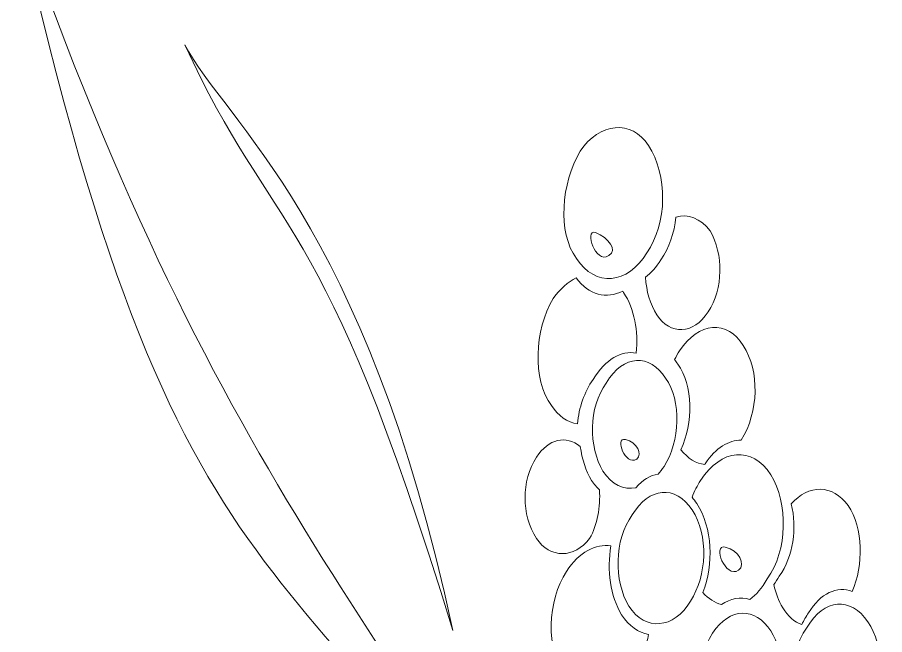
# Model space of a CAD drawing. Header units: millimetres. Extents: x 337 to 2510, y -469 to 429.
# Drawn here: x 363.08 to 376.81, y 204.46 to 214.23 of the extents above; entities that cross this region are included whole.
import ezdxf

# ---------------------------------------------------------------- set-up
doc = ezdxf.new("R2010")
doc.units = ezdxf.units.MM
doc.header["$MEASUREMENT"] = 0
doc.layers.add('Layer 1', color=7, linetype='Continuous')

msp = doc.modelspace()

# ---------------------------------------------------------------- linework, layer by layer
at = {"layer": 'Layer 1', "color": 250, "lineweight": 9}
for points, knots in [([(363.0782, 215.9163), (366.3062, 206.6164), (369.2732, 204.2864), (372.3712, 198.4715), (372.3712, 198.4715), (372.3712, 198.4715), (372.3712, 198.4715), (372.3712, 198.4715), (372.3712, 198.4715), (367.7372, 206.2904), (365.7492, 203.9084), (363.0782, 215.9163)], [0, 0, 0, 0, 0.25, 0.25, 0.25, 0.25, 0.5, 0.5, 0.5, 0.5, 1, 1, 1, 1]), ([(369.9722, 204.5244), (367.8962, 211.3514), (367.1442, 210.7084), (365.7302, 213.8004), (365.7302, 213.8004), (365.7302, 213.8004), (365.7302, 213.8004), (365.7302, 213.8004), (365.7302, 213.8004), (366.3542, 212.5784), (368.5922, 211.0384), (369.9722, 204.5244)], [0, 0, 0, 0, 0.25, 0.25, 0.25, 0.25, 0.5, 0.5, 0.5, 0.5, 1, 1, 1, 1]), ([(373.0741, 212.2044), (372.8031, 212.6174), (372.2912, 212.5714), (371.9902, 212.1124), (371.9902, 212.1124), (371.9902, 212.1124), (371.9902, 212.1124), (371.9902, 212.1124), (371.9902, 212.1124), (371.6892, 211.6084), (371.6282, 210.8284), (371.9292, 210.4154), (371.9292, 210.4154), (371.9292, 210.4154), (371.9292, 210.4154), (371.9292, 210.4154), (371.9292, 210.4154), (372.2312, 209.9564), (372.7431, 210.0024), (373.0441, 210.5064), (373.0441, 210.5064), (373.0441, 210.5064), (373.0441, 210.5064), (373.0441, 210.5064), (373.0441, 210.5064), (373.3751, 210.9654), (373.3751, 211.7454), (373.0741, 212.2044)], [0, 0, 0, 0, 0.125, 0.125, 0.125, 0.125, 0.25, 0.25, 0.25, 0.25, 0.375, 0.375, 0.375, 0.375, 0.5, 0.5, 0.5, 0.5, 0.625, 0.625, 0.625, 0.625, 0.75, 0.75, 0.75, 0.75, 1, 1, 1, 1]), ([(374.0481, 210.8534), (373.8991, 211.0524), (373.6931, 211.1274), (373.5071, 211.0704), (373.5071, 211.0704), (373.5071, 211.0704), (373.5071, 211.0704), (373.5071, 211.0704), (373.5071, 211.0704), (373.4801, 210.8204), (373.4001, 210.5814), (373.2651, 210.3944), (373.2651, 210.3944), (373.2651, 210.3944), (373.2651, 210.3944), (373.2651, 210.3944), (373.2651, 210.3944), (373.1951, 210.2774), (373.1131, 210.1844), (373.0261, 210.1174), (373.0261, 210.1174), (373.0261, 210.1174), (373.0261, 210.1174), (373.0261, 210.1174), (373.0261, 210.1174), (373.0361, 209.9034), (373.0961, 209.6894), (373.2051, 209.5234), (373.2051, 209.5234), (373.2051, 209.5234), (373.2051, 209.5234), (373.2051, 209.5234), (373.2051, 209.5234), (373.4161, 209.2024), (373.7771, 209.2024), (374.0181, 209.5694), (374.0181, 209.5694), (374.0181, 209.5694), (374.0181, 209.5694), (374.0181, 209.5694), (374.0181, 209.5694), (374.2591, 209.9364), (374.2591, 210.4864), (374.0481, 210.8534)], [0, 0, 0, 0, 0.0833333, 0.0833333, 0.0833333, 0.0833333, 0.1666667, 0.1666667, 0.1666667, 0.1666667, 0.25, 0.25, 0.25, 0.25, 0.3333333, 0.3333333, 0.3333333, 0.3333333, 0.4166667, 0.4166667, 0.4166667, 0.4166667, 0.5, 0.5, 0.5, 0.5, 0.5833333, 0.5833333, 0.5833333, 0.5833333, 0.6666667, 0.6666667, 0.6666667, 0.6666667, 0.75, 0.75, 0.75, 0.75, 0.8333333, 0.8333333, 0.8333333, 0.8333333, 1, 1, 1, 1]), ([(372.4422, 210.4604), (372.5922, 210.5524), (372.4422, 210.7364), (372.2312, 210.8284), (372.2312, 210.8284), (372.2312, 210.8284), (372.2312, 210.8284), (372.2312, 210.8284), (372.2312, 210.8284), (372.0502, 210.8744), (372.2312, 210.3234), (372.4422, 210.4604)], [0, 0, 0, 0, 0.25, 0.25, 0.25, 0.25, 0.5, 0.5, 0.5, 0.5, 1, 1, 1, 1]), ([(372.6781, 209.8764), (372.6731, 209.8834), (372.6681, 209.8914), (372.6631, 209.8984), (372.6631, 209.8984), (372.6631, 209.8984), (372.6631, 209.8984), (372.6631, 209.8984), (372.6631, 209.8984), (372.4102, 209.7684), (372.1262, 209.8344), (371.9242, 210.1094), (371.9242, 210.1094), (371.9242, 210.1094), (371.9242, 210.1094), (371.9242, 210.1094), (371.9242, 210.1094), (371.7962, 210.0444), (371.6722, 209.9344), (371.5642, 209.7844), (371.5642, 209.7844), (371.5642, 209.7844), (371.5642, 209.7844), (371.5642, 209.7844), (371.5642, 209.7844), (371.2622, 209.2794), (371.2322, 208.5004), (371.5342, 208.0874), (371.5342, 208.0874), (371.5342, 208.0874), (371.5342, 208.0874), (371.5342, 208.0874), (371.5342, 208.0874), (371.6422, 207.9214), (371.7902, 207.8224), (371.9472, 207.7954), (371.9472, 207.7954), (371.9472, 207.7954), (371.9472, 207.7954), (371.9472, 207.7954), (371.9472, 207.7954), (371.9722, 208.0524), (372.0532, 208.3014), (372.1962, 208.5004), (372.1962, 208.5004), (372.1962, 208.5004), (372.1962, 208.5004), (372.1962, 208.5004), (372.1962, 208.5004), (372.3932, 208.8264), (372.6422, 208.9594), (372.8761, 208.9174), (372.8761, 208.9174), (372.8761, 208.9174), (372.8761, 208.9174), (372.8761, 208.9174), (372.8761, 208.9174), (372.9141, 209.2644), (372.8491, 209.6144), (372.6781, 209.8764)], [0, 0, 0, 0, 0.0625, 0.0625, 0.0625, 0.0625, 0.125, 0.125, 0.125, 0.125, 0.1875, 0.1875, 0.1875, 0.1875, 0.25, 0.25, 0.25, 0.25, 0.3125, 0.3125, 0.3125, 0.3125, 0.375, 0.375, 0.375, 0.375, 0.4375, 0.4375, 0.4375, 0.4375, 0.5, 0.5, 0.5, 0.5, 0.5625, 0.5625, 0.5625, 0.5625, 0.625, 0.625, 0.625, 0.625, 0.6875, 0.6875, 0.6875, 0.6875, 0.75, 0.75, 0.75, 0.75, 0.8125, 0.8125, 0.8125, 0.8125, 0.875, 0.875, 0.875, 0.875, 1, 1, 1, 1]), ([(374.5711, 209.0354), (374.3251, 209.4504), (373.8621, 209.4094), (373.5621, 208.9524), (373.5621, 208.9524), (373.5621, 208.9524), (373.5621, 208.9524), (373.5621, 208.9524), (373.5621, 208.9524), (373.5331, 208.9094), (373.5071, 208.8624), (373.4851, 208.8134), (373.4851, 208.8134), (373.4851, 208.8134), (373.4851, 208.8134), (373.4851, 208.8134), (373.4851, 208.8134), (373.5021, 208.7924), (373.5181, 208.7694), (373.5341, 208.7444), (373.5341, 208.7444), (373.5341, 208.7444), (373.5341, 208.7444), (373.5341, 208.7444), (373.5341, 208.7444), (373.7791, 208.4094), (373.7821, 207.8074), (373.5841, 207.3874), (373.5841, 207.3874), (373.5841, 207.3874), (373.5841, 207.3874), (373.5841, 207.3874), (373.5841, 207.3874), (373.6951, 207.2474), (373.8271, 207.1684), (373.9631, 207.1534), (373.9631, 207.1534), (373.9631, 207.1534), (373.9631, 207.1534), (373.9631, 207.1534), (373.9631, 207.1534), (373.9631, 207.1534), (373.9711, 207.1654), (373.9711, 207.1654), (373.9711, 207.1654), (373.9711, 207.1654), (373.9711, 207.1654), (373.9711, 207.1654), (373.9711, 207.1654), (374.1361, 207.4174), (374.3421, 207.5434), (374.5401, 207.5364), (374.5401, 207.5364), (374.5401, 207.5364), (374.5401, 207.5364), (374.5401, 207.5364), (374.5401, 207.5364), (374.8171, 207.9914), (374.8361, 208.6314), (374.5711, 209.0354)], [0, 0, 0, 0, 0.0625, 0.0625, 0.0625, 0.0625, 0.125, 0.125, 0.125, 0.125, 0.1875, 0.1875, 0.1875, 0.1875, 0.25, 0.25, 0.25, 0.25, 0.3125, 0.3125, 0.3125, 0.3125, 0.375, 0.375, 0.375, 0.375, 0.4375, 0.4375, 0.4375, 0.4375, 0.5, 0.5, 0.5, 0.5, 0.5625, 0.5625, 0.5625, 0.5625, 0.625, 0.625, 0.625, 0.625, 0.6875, 0.6875, 0.6875, 0.6875, 0.75, 0.75, 0.75, 0.75, 0.8125, 0.8125, 0.8125, 0.8125, 0.875, 0.875, 0.875, 0.875, 1, 1, 1, 1]), ([(373.3431, 208.5194), (373.0881, 208.9074), (372.6811, 208.9074), (372.4012, 208.4424), (372.4012, 208.4424), (372.4012, 208.4424), (372.4012, 208.4424), (372.4012, 208.4424), (372.4012, 208.4424), (372.1212, 208.0544), (372.1212, 207.4334), (372.3502, 207.0454), (372.3502, 207.0454), (372.3502, 207.0454), (372.3502, 207.0454), (372.3502, 207.0454), (372.3502, 207.0454), (372.4892, 206.8334), (372.6821, 206.7484), (372.8731, 206.7854), (372.8731, 206.7854), (372.8731, 206.7854), (372.8731, 206.7854), (372.8731, 206.7854), (372.8731, 206.7854), (372.9791, 206.9114), (373.1011, 206.9834), (373.2231, 206.9994), (373.2231, 206.9994), (373.2231, 206.9994), (373.2231, 206.9994), (373.2231, 206.9994), (373.2231, 206.9994), (373.2561, 207.0364), (373.2881, 207.0774), (373.3181, 207.1234), (373.3181, 207.1234), (373.3181, 207.1234), (373.3181, 207.1234), (373.3181, 207.1234), (373.3181, 207.1234), (373.5721, 207.5104), (373.5981, 208.1704), (373.3431, 208.5194)], [0, 0, 0, 0, 0.0833333, 0.0833333, 0.0833333, 0.0833333, 0.1666667, 0.1666667, 0.1666667, 0.1666667, 0.25, 0.25, 0.25, 0.25, 0.3333333, 0.3333333, 0.3333333, 0.3333333, 0.4166667, 0.4166667, 0.4166667, 0.4166667, 0.5, 0.5, 0.5, 0.5, 0.5833333, 0.5833333, 0.5833333, 0.5833333, 0.6666667, 0.6666667, 0.6666667, 0.6666667, 0.75, 0.75, 0.75, 0.75, 0.8333333, 0.8333333, 0.8333333, 0.8333333, 1, 1, 1, 1]), ([(371.9912, 207.4374), (371.7662, 207.6214), (371.4922, 207.5644), (371.2972, 207.2674), (371.2972, 207.2674), (371.2972, 207.2674), (371.2972, 207.2674), (371.2972, 207.2674), (371.2972, 207.2674), (371.0562, 206.9004), (371.0562, 206.3504), (371.2972, 205.9834), (371.2972, 205.9834), (371.2972, 205.9834), (371.2972, 205.9834), (371.2972, 205.9834), (371.2972, 205.9834), (371.5082, 205.6624), (371.9002, 205.6624), (372.1402, 205.9834), (372.1402, 205.9834), (372.1402, 205.9834), (372.1402, 205.9834), (372.1402, 205.9834), (372.1402, 205.9834), (372.2622, 206.1954), (372.3132, 206.4834), (372.2952, 206.7504), (372.2952, 206.7504), (372.2952, 206.7504), (372.2952, 206.7504), (372.2952, 206.7504), (372.2952, 206.7504), (372.2502, 206.7924), (372.2092, 206.8424), (372.1702, 206.9004), (372.1702, 206.9004), (372.1702, 206.9004), (372.1702, 206.9004), (372.1702, 206.9004), (372.1702, 206.9004), (372.0792, 207.0554), (372.0192, 207.2414), (371.9912, 207.4374)], [0, 0, 0, 0, 0.0833333, 0.0833333, 0.0833333, 0.0833333, 0.1666667, 0.1666667, 0.1666667, 0.1666667, 0.25, 0.25, 0.25, 0.25, 0.3333333, 0.3333333, 0.3333333, 0.3333333, 0.4166667, 0.4166667, 0.4166667, 0.4166667, 0.5, 0.5, 0.5, 0.5, 0.5833333, 0.5833333, 0.5833333, 0.5833333, 0.6666667, 0.6666667, 0.6666667, 0.6666667, 0.75, 0.75, 0.75, 0.75, 0.8333333, 0.8333333, 0.8333333, 0.8333333, 1, 1, 1, 1]), ([(372.8851, 207.2394), (372.9871, 207.3164), (372.8851, 207.5104), (372.7061, 207.5494), (372.7061, 207.5494), (372.7061, 207.5494), (372.7061, 207.5494), (372.7061, 207.5494), (372.7061, 207.5494), (372.5282, 207.5884), (372.7061, 207.1234), (372.8851, 207.2394)], [0, 0, 0, 0, 0.25, 0.25, 0.25, 0.25, 0.5, 0.5, 0.5, 0.5, 1, 1, 1, 1]), ([(375.0111, 206.9924), (374.7091, 207.4514), (374.2271, 207.4054), (373.8961, 206.9004), (373.8961, 206.9004), (373.8961, 206.9004), (373.8961, 206.9004), (373.8961, 206.9004), (373.8961, 206.9004), (373.8431, 206.8204), (373.7981, 206.7304), (373.7611, 206.6344), (373.7611, 206.6344), (373.7611, 206.6344), (373.7611, 206.6344), (373.7611, 206.6344), (373.7611, 206.6344), (373.7871, 206.6034), (373.8121, 206.5704), (373.8361, 206.5344), (373.8361, 206.5344), (373.8361, 206.5344), (373.8361, 206.5344), (373.8361, 206.5344), (373.8361, 206.5344), (374.0881, 206.1494), (374.1081, 205.5734), (373.9311, 205.1264), (373.9311, 205.1264), (373.9311, 205.1264), (373.9311, 205.1264), (373.9311, 205.1264), (373.9311, 205.1264), (374.0201, 205.0304), (374.1211, 204.9664), (374.2261, 204.9364), (374.2261, 204.9364), (374.2261, 204.9364), (374.2261, 204.9364), (374.2261, 204.9364), (374.2261, 204.9364), (374.3721, 205.0334), (374.5281, 205.0604), (374.6751, 205.0184), (374.6751, 205.0184), (374.6751, 205.0184), (374.6751, 205.0184), (374.6751, 205.0184), (374.6751, 205.0184), (374.7761, 205.0884), (374.8711, 205.1954), (374.9501, 205.3414), (374.9501, 205.3414), (374.9501, 205.3414), (374.9501, 205.3414), (374.9501, 205.3414), (374.9501, 205.3414), (375.2821, 205.8004), (375.2821, 206.5344), (375.0111, 206.9924)], [0, 0, 0, 0, 0.0625, 0.0625, 0.0625, 0.0625, 0.125, 0.125, 0.125, 0.125, 0.1875, 0.1875, 0.1875, 0.1875, 0.25, 0.25, 0.25, 0.25, 0.3125, 0.3125, 0.3125, 0.3125, 0.375, 0.375, 0.375, 0.375, 0.4375, 0.4375, 0.4375, 0.4375, 0.5, 0.5, 0.5, 0.5, 0.5625, 0.5625, 0.5625, 0.5625, 0.625, 0.625, 0.625, 0.625, 0.6875, 0.6875, 0.6875, 0.6875, 0.75, 0.75, 0.75, 0.75, 0.8125, 0.8125, 0.8125, 0.8125, 0.875, 0.875, 0.875, 0.875, 1, 1, 1, 1]), ([(373.7621, 206.4344), (373.4991, 206.8364), (373.0771, 206.7964), (372.8141, 206.3544), (372.8141, 206.3544), (372.8141, 206.3544), (372.8141, 206.3544), (372.8141, 206.3544), (372.8141, 206.3544), (372.5242, 205.9534), (372.5242, 205.3114), (372.7611, 204.9094), (372.7611, 204.9094), (372.7611, 204.9094), (372.7611, 204.9094), (372.7611, 204.9094), (372.7611, 204.9094), (373.0241, 204.5084), (373.4721, 204.5484), (373.7361, 204.9904), (373.7361, 204.9904), (373.7361, 204.9904), (373.7361, 204.9904), (373.7361, 204.9904), (373.7361, 204.9904), (373.9991, 205.3914), (374.0261, 206.0334), (373.7621, 206.4344)], [0, 0, 0, 0, 0.125, 0.125, 0.125, 0.125, 0.25, 0.25, 0.25, 0.25, 0.375, 0.375, 0.375, 0.375, 0.5, 0.5, 0.5, 0.5, 0.625, 0.625, 0.625, 0.625, 0.75, 0.75, 0.75, 0.75, 1, 1, 1, 1]), ([(376.2331, 206.5054), (375.9861, 206.8434), (375.6061, 206.8424), (375.3331, 206.5314), (375.3331, 206.5314), (375.3331, 206.5314), (375.3331, 206.5314), (375.3331, 206.5314), (375.3331, 206.5314), (375.4241, 206.1494), (375.3681, 205.6964), (375.1421, 205.3844), (375.1421, 205.3844), (375.1421, 205.3844), (375.1421, 205.3844), (375.1421, 205.3844), (375.1421, 205.3844), (375.1151, 205.3354), (375.0871, 205.2914), (375.0561, 205.2514), (375.0561, 205.2514), (375.0561, 205.2514), (375.0561, 205.2514), (375.0561, 205.2514), (375.0561, 205.2514), (375.0861, 205.1184), (375.1331, 204.9934), (375.1971, 204.8864), (375.1971, 204.8864), (375.1971, 204.8864), (375.1971, 204.8864), (375.1971, 204.8864), (375.1971, 204.8864), (375.2781, 204.7474), (375.3841, 204.6604), (375.5001, 204.6214), (375.5001, 204.6214), (375.5001, 204.6214), (375.5001, 204.6214), (375.5001, 204.6214), (375.5001, 204.6214), (375.5301, 204.6864), (375.5651, 204.7474), (375.6061, 204.8024), (375.6061, 204.8024), (375.6061, 204.8024), (375.6061, 204.8024), (375.6061, 204.8024), (375.6061, 204.8024), (375.7941, 205.1184), (376.0611, 205.2364), (376.2981, 205.1414), (376.2981, 205.1414), (376.2981, 205.1414), (376.2981, 205.1414), (376.2981, 205.1414), (376.2981, 205.1414), (376.4801, 205.5594), (376.4701, 206.1434), (376.2331, 206.5054)], [0, 0, 0, 0, 0.0625, 0.0625, 0.0625, 0.0625, 0.125, 0.125, 0.125, 0.125, 0.1875, 0.1875, 0.1875, 0.1875, 0.25, 0.25, 0.25, 0.25, 0.3125, 0.3125, 0.3125, 0.3125, 0.375, 0.375, 0.375, 0.375, 0.4375, 0.4375, 0.4375, 0.4375, 0.5, 0.5, 0.5, 0.5, 0.5625, 0.5625, 0.5625, 0.5625, 0.625, 0.625, 0.625, 0.625, 0.6875, 0.6875, 0.6875, 0.6875, 0.75, 0.75, 0.75, 0.75, 0.8125, 0.8125, 0.8125, 0.8125, 0.875, 0.875, 0.875, 0.875, 1, 1, 1, 1]), ([(372.4772, 205.8634), (372.2382, 205.9034), (371.9722, 205.7654), (371.7722, 205.4614), (371.7722, 205.4614), (371.7722, 205.4614), (371.7722, 205.4614), (371.7722, 205.4614), (371.7722, 205.4614), (371.4712, 205.0024), (371.4412, 204.2224), (371.7422, 203.8094), (371.7422, 203.8094), (371.7422, 203.8094), (371.7422, 203.8094), (371.7422, 203.8094), (371.7422, 203.8094), (371.9442, 203.5005), (372.2292, 203.4205), (372.4942, 203.5415), (372.4942, 203.5415), (372.4942, 203.5415), (372.4942, 203.5415), (372.4942, 203.5415), (372.4942, 203.5415), (372.5332, 203.6545), (372.5832, 203.7605), (372.6451, 203.8554), (372.6451, 203.8554), (372.6451, 203.8554), (372.6451, 203.8554), (372.6451, 203.8554), (372.6451, 203.8554), (372.7541, 204.0214), (372.8791, 204.1374), (373.0091, 204.2024), (373.0091, 204.2024), (373.0091, 204.2024), (373.0091, 204.2024), (373.0091, 204.2024), (373.0091, 204.2024), (373.0361, 204.2874), (373.0561, 204.3754), (373.0711, 204.4634), (373.0711, 204.4634), (373.0711, 204.4634), (373.0711, 204.4634), (373.0711, 204.4634), (373.0711, 204.4634), (372.9141, 204.4914), (372.7631, 204.5934), (372.6451, 204.7724), (372.6451, 204.7724), (372.6451, 204.7724), (372.6451, 204.7724), (372.6451, 204.7724), (372.6451, 204.7724), (372.4692, 205.0704), (372.4082, 205.4844), (372.4772, 205.8634)], [0, 0, 0, 0, 0.0625, 0.0625, 0.0625, 0.0625, 0.125, 0.125, 0.125, 0.125, 0.1875, 0.1875, 0.1875, 0.1875, 0.25, 0.25, 0.25, 0.25, 0.3125, 0.3125, 0.3125, 0.3125, 0.375, 0.375, 0.375, 0.375, 0.4375, 0.4375, 0.4375, 0.4375, 0.5, 0.5, 0.5, 0.5, 0.5625, 0.5625, 0.5625, 0.5625, 0.625, 0.625, 0.625, 0.625, 0.6875, 0.6875, 0.6875, 0.6875, 0.75, 0.75, 0.75, 0.75, 0.8125, 0.8125, 0.8125, 0.8125, 0.875, 0.875, 0.875, 0.875, 1, 1, 1, 1]), ([(374.4991, 205.4784), (374.6191, 205.5704), (374.4991, 205.8004), (374.2881, 205.8454), (374.2881, 205.8454), (374.2881, 205.8454), (374.2881, 205.8454), (374.2881, 205.8454), (374.2881, 205.8454), (374.0771, 205.8914), (374.2881, 205.3414), (374.4991, 205.4784)], [0, 0, 0, 0, 0.25, 0.25, 0.25, 0.25, 0.5, 0.5, 0.5, 0.5, 1, 1, 1, 1]), ([(376.5441, 204.6604), (376.2771, 205.0674), (375.8501, 205.0264), (375.5831, 204.5784), (375.5831, 204.5784), (375.5831, 204.5784), (375.5831, 204.5784), (375.5831, 204.5784), (375.5831, 204.5784), (375.4941, 204.4554), (375.4301, 204.3074), (375.3911, 204.1494), (375.3911, 204.1494), (375.3911, 204.1494), (375.3911, 204.1494), (375.3911, 204.1494), (375.3911, 204.1494), (375.4231, 203.9504), (375.4151, 203.7305), (375.3661, 203.5275), (375.3661, 203.5275), (375.3661, 203.5275), (375.3661, 203.5275), (375.3661, 203.5275), (375.3661, 203.5275), (375.3931, 203.3715), (375.4471, 203.2285), (375.5291, 203.1155), (375.5291, 203.1155), (375.5291, 203.1155), (375.5291, 203.1155), (375.5291, 203.1155), (375.5291, 203.1155), (375.7711, 203.2675), (376.0541, 203.2105), (376.2501, 202.9115), (376.2501, 202.9115), (376.2501, 202.9115), (376.2501, 202.9115), (376.2501, 202.9115), (376.2501, 202.9115), (376.2501, 202.9115), (376.2531, 202.9085), (376.2531, 202.9085), (376.2531, 202.9085), (376.2531, 202.9085), (376.2531, 202.9085), (376.2531, 202.9085), (376.2531, 202.9085), (376.3481, 202.9635), (376.4381, 203.0455), (376.5171, 203.1555), (376.5171, 203.1555), (376.5171, 203.1555), (376.5171, 203.1555), (376.5171, 203.1555), (376.5171, 203.1555), (376.7841, 203.6025), (376.8111, 204.2944), (376.5441, 204.6604)], [0, 0, 0, 0, 0.0625, 0.0625, 0.0625, 0.0625, 0.125, 0.125, 0.125, 0.125, 0.1875, 0.1875, 0.1875, 0.1875, 0.25, 0.25, 0.25, 0.25, 0.3125, 0.3125, 0.3125, 0.3125, 0.375, 0.375, 0.375, 0.375, 0.4375, 0.4375, 0.4375, 0.4375, 0.5, 0.5, 0.5, 0.5, 0.5625, 0.5625, 0.5625, 0.5625, 0.625, 0.625, 0.625, 0.625, 0.6875, 0.6875, 0.6875, 0.6875, 0.75, 0.75, 0.75, 0.75, 0.8125, 0.8125, 0.8125, 0.8125, 0.875, 0.875, 0.875, 0.875, 1, 1, 1, 1]), ([(375.0081, 204.5184), (374.7591, 204.8984), (374.3611, 204.8984), (374.0871, 204.4814), (374.0871, 204.4814), (374.0871, 204.4814), (374.0871, 204.4814), (374.0871, 204.4814), (374.0871, 204.4814), (373.8131, 204.0634), (373.7881, 203.4565), (374.0371, 203.0775), (374.0371, 203.0775), (374.0371, 203.0775), (374.0371, 203.0775), (374.0371, 203.0775), (374.0371, 203.0775), (374.1161, 202.9565), (374.2101, 202.8785), (374.3101, 202.8415), (374.3101, 202.8415), (374.3101, 202.8415), (374.3101, 202.8415), (374.3101, 202.8415), (374.3101, 202.8415), (374.3971, 202.8635), (374.4851, 202.8605), (374.5691, 202.8315), (374.5691, 202.8315), (374.5691, 202.8315), (374.5691, 202.8315), (374.5691, 202.8315), (374.5691, 202.8315), (374.7071, 202.8705), (374.8441, 202.9785), (374.9581, 203.1525), (374.9581, 203.1525), (374.9581, 203.1525), (374.9581, 203.1525), (374.9581, 203.1525), (374.9581, 203.1525), (375.2321, 203.5325), (375.2321, 204.1774), (375.0081, 204.5184)], [0, 0, 0, 0, 0.0833333, 0.0833333, 0.0833333, 0.0833333, 0.1666667, 0.1666667, 0.1666667, 0.1666667, 0.25, 0.25, 0.25, 0.25, 0.3333333, 0.3333333, 0.3333333, 0.3333333, 0.4166667, 0.4166667, 0.4166667, 0.4166667, 0.5, 0.5, 0.5, 0.5, 0.5833333, 0.5833333, 0.5833333, 0.5833333, 0.6666667, 0.6666667, 0.6666667, 0.6666667, 0.75, 0.75, 0.75, 0.75, 0.8333333, 0.8333333, 0.8333333, 0.8333333, 1, 1, 1, 1])]:
    msp.add_open_spline(points, degree=3, knots=knots, dxfattribs=at)

doc.saveas('drawing.dxf')
